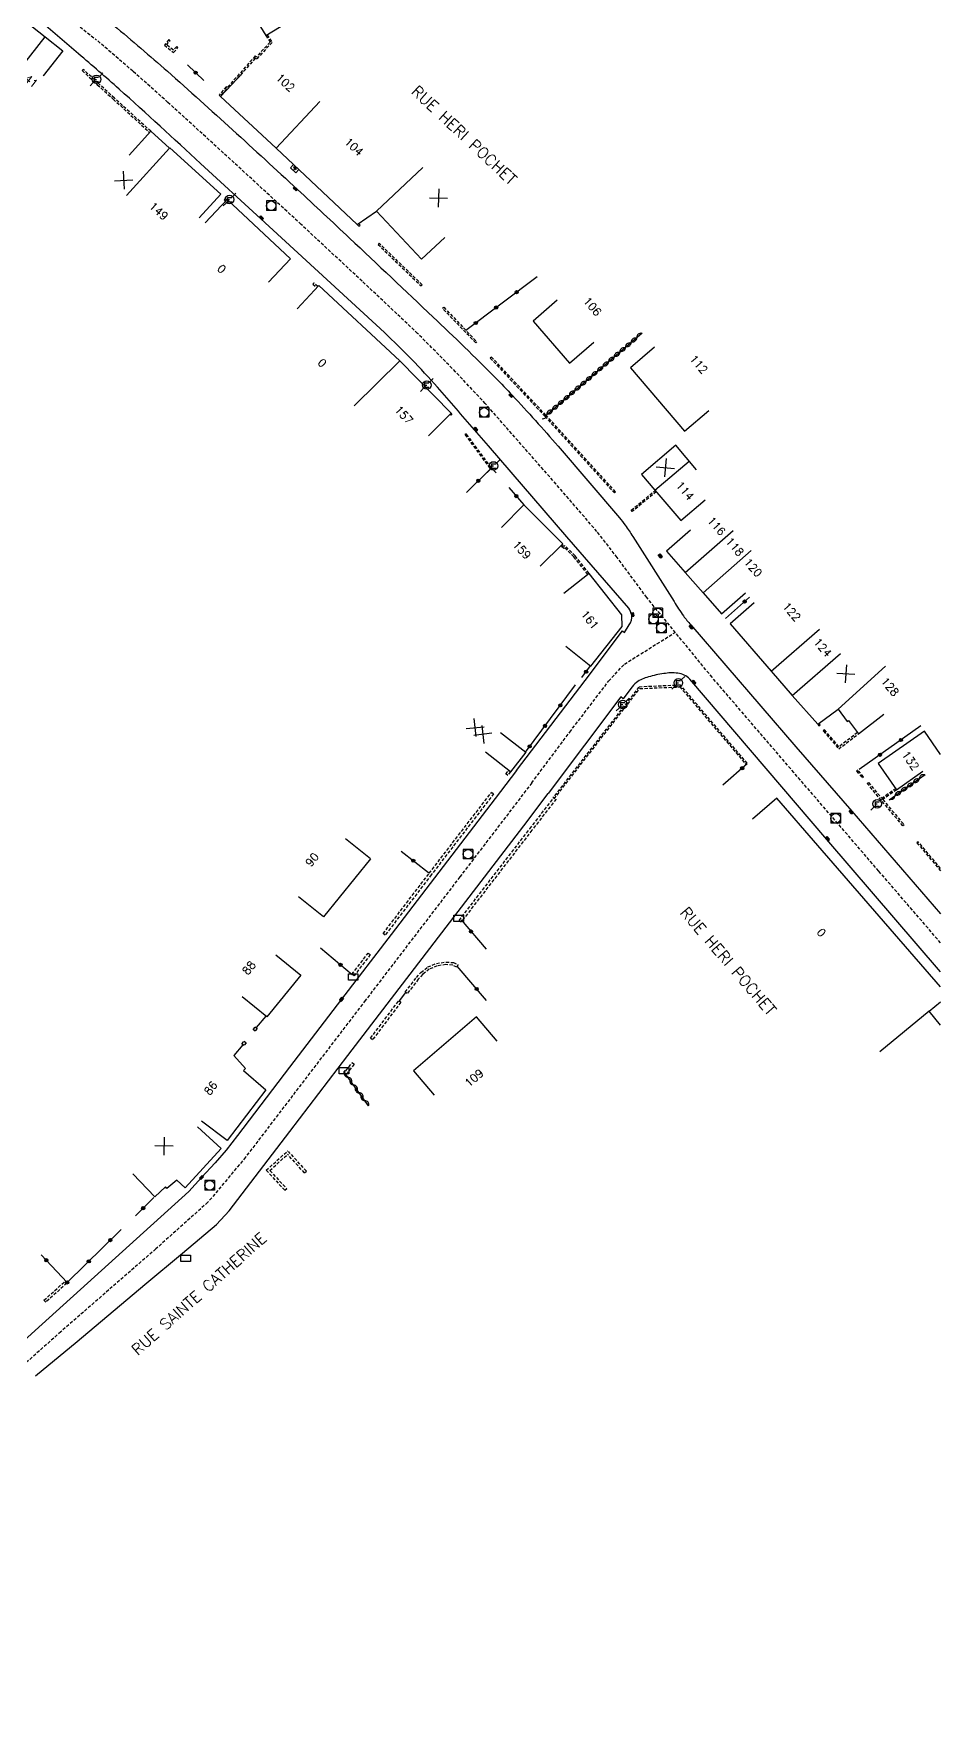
# Model space of a CAD drawing. Header units: millimetres. Extents: x 108000 to 119599, y 120002 to 124063.
# Drawn here: x 108858.2 to 109000, y 120587.1 to 120848.5 of the extents above; entities that cross this region are included whole.
import ezdxf
from ezdxf.enums import TextEntityAlignment as Align

# ---------------------------------------------------------------- set-up
doc = ezdxf.new("R2010")
doc.units = ezdxf.units.MM
doc.linetypes.add('DASHED', pattern=[0.75, 0.5, -0.25])
doc.layers.get('0').update_dxf_attribs({"linetype": 'CONTINUOUS'})
for name, color, linetype in [('W0001', 6, 'DASHED'), ('W0008', 7, 'CONTINUOUS'), ('W0100', 7, 'CONTINUOUS'), ('W0105', 7, 'CONTINUOUS'), ('W0112', 1, 'DASHED'), ('W0310', 3, 'CONTINUOUS'), ('W0322', 7, 'CONTINUOUS'), ('W0400', 7, 'CONTINUOUS'), ('W0420', 7, 'CONTINUOUS'), ('W0471', 7, 'CONTINUOUS'), ('W0989', 7, 'CONTINUOUS'), ('W0991', 7, 'CONTINUOUS'), ('W1102', 7, 'CONTINUOUS'), ('W1471', 7, 'CONTINUOUS')]:
    doc.layers.add(name, color=color, linetype=linetype)
doc.styles.get("Standard").update_dxf_attribs({"font": 'romans.shx', "width": 0.85})

# ---------------------------------------------------------------- blocks, each defined once
blk = doc.blocks.new('t322o')
at = {"color": 0, "linetype": 'Continuous'}
for radius in [0.25, 0.15]:
    blk.add_circle((0, 0), radius, dxfattribs=at)
blk = doc.blocks.new('t310o')
at = {"color": 0, "linetype": 'Continuous'}
for centre, start, end in [((-0.5, 0.38), 216.8699, 323.1304), ((0.5, -0.37), 36.8699, 143.1303)]:
    blk.add_arc(centre, 0.625, start, end, dxfattribs=at)
blk = doc.blocks.new('t991o')
at = {"color": 0, "linetype": 'Continuous'}
for p, q in [((-1, 1), (1, -1)), ((-1, -1), (1, 1))]:
    blk.add_line(p, q, dxfattribs=at)
blk = doc.blocks.new('T420')
for p, q in [((0.75, 0.75), (-0.75, 0.75)), ((-0.75, 0.75), (-0.75, -0.75)), ((0.75, 0.75), (0.75, -0.75)), ((0.75, -0.75), (-0.75, -0.75))]:
    blk.add_line(p, q)
blk.add_ellipse((0, 0), major_axis=(-0.53, 0.53), ratio=1, start_param=3.926991, end_param=10.210176)
blk = doc.blocks.new('T400')
for p, q in [((-0.15, 0.3), (0.15, 0.3)), ((-0.15, -0.25), (-0.15, 0.3)), ((-0.15, 0.15), (0.15, 0.15)), ((-0.15, 0), (0.15, 0)), ((0.15, 0.3), (0.15, -0.25)), ((-0.15, -0.15), (0.15, -0.15)), ((-0.15, -0.25), (-0.15, -0.3)), ((-0.15, -0.3), (0.15, -0.3)), ((0.15, -0.3), (0.15, -0.25))]:
    blk.add_line(p, q)
blk = doc.blocks.new('T471')
for p, q in [((-0.333334, 0.333334), (-0.333334, -0.333334)), ((-0.333334, 0.333334), (0.333334, 0.333334)), ((-0.333334, 0), (0, 0)), ((0.500001, 0.500001), (1.000002, 1.000002)), ((-0.500001, -0.500001), (-1.000002, -1.000002)), ((-0.333334, -0.333334), (0.333334, -0.333334))]:
    blk.add_line(p, q)
blk.add_ellipse((0, 0), major_axis=(0.471405, 0.471405), ratio=1, start_param=5.4977871438, end_param=11.780972451)
blk = doc.blocks.new('T1471')
at = {"color": 0, "linetype": 'Continuous', "flags": 128}
blk.add_lwpolyline([(-0.75, -0.5), (-0.75, 0.5), (0.75, 0.5), (0.75, -0.5), (-0.75, -0.5)], dxfattribs=at)

msp = doc.modelspace()

# ---------------------------------------------------------------- linework, layer by layer
at = {"layer": 'W0001', "flags": 128}
msp.add_lwpolyline([(108646.27, 121000), (108655.49, 120995.61), (108683.53, 120979.89), (108713.5, 120959.14), (108784.47, 120908.63), (108811.08, 120889.58), (108823.78, 120880.59), (108850.98, 120861.19), (108868.05, 120847.51), (108868.05, 120847.51)], dxfattribs=at)
at = {"layer": 'W0001'}
for points in [[(109000, 120706.45), (108990.33, 120717.66), (108977.07, 120733.05), (108964.29, 120747.92), (108954.09, 120760.37), (108949.47, 120766.63), (108946.29, 120770.69), (108939.92, 120778.09), (108928.85, 120790.67), (108924.21, 120795.64), (108918.28, 120801.63), (108909.6, 120809.79), (108900.07, 120818.65), (108890.14, 120827.79), (108879.26, 120837.72), (108873.78, 120842.59), (108868.05, 120847.51)], [(108936.1, 120731.41), (108942.05, 120739.35), (108948.13, 120747.31), (108950.59, 120749.98), (108958.54, 120754.94)], [(108936.1, 120731.41), (108924.87, 120716.73), (108910.1, 120697.44), (108898.74, 120682.59), (108891.38, 120672.95), (108885.5, 120665.91), (108877.35, 120658.62), (108862.52, 120645.7), (108850.56, 120635.06), (108835.57, 120621.43), (108821.1, 120608.35), (108812.83, 120600.72), (108798.7, 120586.01)]]:
    msp.add_lwpolyline(points, dxfattribs=at)
at = {"layer": 'W0008', "flags": 128}
for points in [[(108865.29, 120845.29), (108858.37, 120851.25, 0.1044)], [(108870.81, 120849.73, -0.005501), (108879.17, 120842.57, -0.0049), (108889.35, 120833.43, -0.002), (108899.5, 120824.11, -0.0016), (108907.65, 120816.51, -0.0015), (108920.69, 120804.19, -0.0087), (108930.44, 120794.71, -0.0053), (108933.09, 120791.95, -0.0082), (108940.23, 120784.03), (108949.81, 120772.85, -0.0101), (108950.73, 120771.66, -0.0162), (108951.89, 120769.92), (108958.35, 120759.74, 0.0171), (108959.82, 120757.51, 0.0198), (108960.95, 120756.11), (108977.39, 120737.08), (108986.12, 120727.01), (109000, 120710.97)], [(108933.73, 120733.35), (108944.44, 120747.44), (108950.3, 120755.16), (108950.6, 120754.93), (108951.36, 120756.09, 0.1773), (108951.74, 120757.61, 0.0895), (108951.29, 120758.71), (108941.58, 120769.88), (108929.34, 120784.08), (108927.15, 120786.57, 0.0053), (108921.37, 120793.24, 0.0246), (108913.08, 120801.77), (108893.76, 120819.54), (108884.36, 120828.19, 0.0043), (108871.62, 120839.8, 0.00631), (108865.29, 120845.29)], [(109000, 120701.91), (108982.22, 120722.59), (108960.81, 120747.64, 0.1762), (108958.93, 120748.56, 0.0751), (108956.74, 120748.49, 0.0355), (108954.35, 120747.98, 0.0928), (108952.49, 120747.12, 0.0659), (108951.59, 120746.17), (108950.39, 120744.57), (108950.05, 120744.84), (108938.7, 120729.77)]]:
    msp.add_lwpolyline(points, format="xyb", dxfattribs=at)
at = {"layer": 'W0008'}
for points in [[(108933.73, 120733.35), (108930.37, 120728.98), (108914.13, 120707.73), (108906.38, 120697.62), (108898.24, 120687), (108890.13, 120676.34), (108888.38, 120674.04), (108886.65, 120672.1), (108884.5, 120669.79), (108882.52, 120667.58), (108858.51, 120645.86), (108847.27, 120635.69)], [(108858.58, 120638.8), (108865.09, 120644.18), (108875.66, 120653.07), (108881.51, 120657.95), (108886.83, 120662.43), (108888.81, 120664.57), (108898.29, 120676.95), (108907.38, 120688.85), (108923.94, 120710.47), (108934.85, 120724.72), (108938.7, 120729.77)]]:
    msp.add_lwpolyline(points, dxfattribs=at)
at = {"layer": 'W0100'}
for p, q in [((108910.89, 120719.57), (108907, 120722.71)), ((108880.65, 120669.35), (108879.09, 120668.08)), ((108880.65, 120669.35), (108881.93, 120668.17))]:
    msp.add_line(p, q, dxfattribs=at)
for points in [[(108897.13, 120869.95), (108894.64, 120874.29), (108891.58, 120872.54), (108883.94, 120867.85), (108893.49, 120852.77), (108892.19, 120851.97), (108894.55, 120848.15), (108898.8, 120850.77)], [(108898.82, 120827.09), (108899.3, 120827.61), (108898.9, 120827.59), (108899.32, 120827.21), (108899.3, 120827.61)], [(108931.24, 120739.29), (108935.18, 120736.21), (108932.8, 120733.16), (108928.86, 120736.24)], [(108910.89, 120719.57), (108903.57, 120710.51), (108899.68, 120713.65)], [(108896.11, 120704.55), (108900, 120701.41), (108894.73, 120694.88), (108890.84, 120698.03)], [(108930.72, 120691.07), (108927.47, 120694.87), (108917.61, 120686.43), (108920.86, 120682.63)], [(108889.53, 120688.84), (108891.38, 120686.81), (108891.04, 120686.49), (108894.53, 120683.49), (108888.49, 120675.54), (108884.51, 120678.57)], [(108883.88, 120677.72), (108887.57, 120674.34), (108881.93, 120668.17)], [(108879.09, 120668.08), (108878.88, 120668.34), (108877.21, 120666.75), (108873.77, 120670.38)]]:
    msp.add_lwpolyline(points, dxfattribs=at)
at = {"layer": 'W0100', "flags": 128}
for points in [[(108842.04, 120826.54), (108838.18, 120829.72), (108843.09, 120835.69), (108846.18, 120839.35), (108848.07, 120837.87), (108852.38, 120843.38), (108850.49, 120844.85), (108854.77, 120850.31), (108856.82, 120850.53), (108860.09, 120847.96), (108862.84, 120845.78), (108859.75, 120841.86), (108859.75, 120841.86)], [(108890.9, 120842.28), (108887.49, 120838.62), (108896.17, 120830.55), (108908.85, 120818.63), (108911.83, 120820.71), (108918.87, 120813.22), (108922.51, 120816.64)], [(108884.15, 120819.7), (108887.52, 120823.4), (108879.57, 120830.64), (108879.5, 120830.55), (108876.57, 120833.2), (108873.22, 120829.49)], [(108898.89, 120828), (108898.39, 120827.48), (108899.24, 120826.7), (108899.72, 120827.21)], [(108894.99, 120809.63), (108898.41, 120813.28), (108888.51, 120822.55), (108885.09, 120818.9)], [(108919.95, 120785.66), (108923.52, 120789.17), (108915.47, 120797.34), (108902.85, 120809.13), (108899.43, 120805.47)], [(108940.09, 120806.84), (108936.31, 120803.57), (108942.01, 120796.97), (108945.79, 120800.24)], [(108955.32, 120799.48), (108951.52, 120796.23), (108959.99, 120786.34), (108963.79, 120789.59)], [(108961.87, 120780.34), (108958.64, 120784.16), (108953.28, 120779.62), (108955.34, 120777.16), (108959.4, 120772.4), (108963.21, 120775.64)], [(108937.44, 120765.25), (108940.98, 120768.79), (108934.9, 120774.87), (108931.36, 120771.34)], [(108960.91, 120770.91), (108957.15, 120767.62), (108960.07, 120764.28), (108962.88, 120761.09), (108965.74, 120757.83), (108969.5, 120761.12)], [(108941.43, 120752.76), (108945.34, 120749.66), (108950.25, 120755.84), (108950.21, 120757.68), (108945.06, 120764.14), (108941.15, 120761.03)], [(108970.89, 120759.56), (108967.11, 120756.28), (108973.53, 120748.88), (108976.83, 120745.09), (108980.81, 120740.59), (108983.98, 120742.94), (108985.41, 120741.02), (108985.59, 120741.16), (108987.18, 120739.09), (108991.14, 120742.14)], [(109000, 120735.88), (108997.5, 120739.49), (108990.27, 120734.47), (108993.14, 120730.36), (108997.24, 120733.23)], [(109000, 120699.59), (108980.81, 120721.65), (108974.4, 120729.04), (108970.62, 120725.76)], [(109000, 120693.6), (108998.21, 120695.76), (109000, 120697.23)]]:
    msp.add_lwpolyline(points, dxfattribs=at)
at = {"layer": 'W0105'}
msp.add_line((108915.43, 120697.36), (108916.44, 120698.68), dxfattribs=at)
at = {"layer": 'W0112'}
for p, q in [((108932.8, 120733.16), (108932.35, 120732.58)), ((108932.35, 120732.58), (108932.04, 120732.83)), ((108930.16, 120729.73), (108920.41, 120717.07)), ((108935.82, 120724.27), (108939.59, 120729.12)), ((108939.91, 120728.89), (108936.14, 120724.03)), ((108924.75, 120709.93), (108935.82, 120724.27)), ((108920.41, 120717.07), (108913.2, 120707.63)), ((108910.88, 120704.61), (108908.34, 120701.29)), ((108908.34, 120701.29), (108908.02, 120701.53)), ((108923.86, 120703.35), (108924.58, 120703.02)), ((108910.91, 120691.54), (108915.34, 120697.41)), ((108915.34, 120697.41), (108915.66, 120697.16)), ((108892.87, 120692.64), (108892.56, 120692.89)), ((108893.21, 120693.06), (108892.87, 120692.64)), ((108891.1, 120690.39), (108890.79, 120690.64)), ((108891.46, 120690.84), (108891.1, 120690.39)), ((108906.97, 120686.51), (108907.06, 120686.45)), ((108907.06, 120686.45), (108908.04, 120687.73)), ((108894.62, 120670.91), (108897.97, 120673.95)), ((108895.18, 120670.88), (108897.96, 120673.4)), ((108900.6, 120670.5), (108897.96, 120673.4)), ((108900.89, 120670.77), (108898.1, 120673.85)), ((108894.62, 120670.91), (108897.54, 120667.74)), ((108895.18, 120670.88), (108897.84, 120668.01)), ((108900.6, 120670.5), (108900.89, 120670.77)), ((108897.84, 120668.01), (108897.54, 120667.74)), ((108863.46, 120653.28), (108860.15, 120650.3)), ((108860.15, 120650.3), (108859.88, 120650.6))]:
    msp.add_line(p, q, dxfattribs=at)
for points in [[(108894.55, 120848.15), (108895.21, 120847.11), (108893.07, 120844.8), (108892.89, 120844.97), (108888.53, 120840.04), (108888.38, 120840.17), (108887.25, 120838.86), (108887.49, 120838.62)], [(108894.76, 120848.28), (108895.53, 120847.08), (108893.08, 120844.45), (108892.91, 120844.61), (108890, 120841.32)], [(108876.57, 120833.2), (108870.88, 120838.4), (108868.39, 120840.67), (108866.02, 120842.87), (108865.85, 120842.69), (108868.22, 120840.48), (108870.71, 120838.22), (108876.4, 120833.01)], [(108888.51, 120839.72), (108888.41, 120839.82), (108887.59, 120838.87), (108887.66, 120838.8)], [(108888.44, 120822.48), (108888.21, 120822.69), (108888.04, 120822.51), (108888.27, 120822.3)], [(108908.85, 120818.63), (108909.11, 120818.38), (108909.29, 120818.56), (108909.06, 120818.78)], [(108902.69, 120808.96), (108902.05, 120809.53), (108901.88, 120809.35), (108902.52, 120808.78)], [(108923.52, 120789.17), (108923.63, 120789.05), (108923.45, 120788.87), (108923.34, 120788.99)], [(108955.56, 120776.91), (108951.82, 120773.8), (108951.66, 120774), (108955.39, 120777.1)], [(108944.87, 120763.99), (108942.69, 120766.72), (108941.25, 120768.16), (108941.11, 120768.02), (108940.66, 120768.47)], [(108945.06, 120764.14), (108942.88, 120766.88), (108941.26, 120768.51), (108941.11, 120768.37), (108940.84, 120768.65)], [(108939.61, 120728.93), (108952.99, 120746.15), (108959.26, 120746.42), (108969.6, 120734.31), (108969.79, 120734.48), (108959.37, 120746.68), (108952.86, 120746.4), (108939.43, 120729.11)], [(108980.81, 120740.59), (108980.97, 120740.36), (108981.18, 120740.51), (108981.01, 120740.74)], [(108987.02, 120739.29), (108984.12, 120737.07), (108981.87, 120739.71), (108981.68, 120739.54), (108984.08, 120736.73), (108987.18, 120739.09)], [(108932.04, 120732.83), (108932.49, 120733.4), (108932.8, 120733.16)], [(108993.14, 120730.36), (108990.96, 120728.84), (108994.31, 120724.87), (108994.12, 120724.71), (108990.75, 120728.69), (108988.53, 120731.34), (108988.72, 120731.5), (108990.8, 120729.03), (108992.99, 120730.57)], [(108920.09, 120717.31), (108929.84, 120729.97), (108930.16, 120729.73)], [(108936.14, 120724.03), (108925.07, 120709.69), (108924.75, 120709.93)], [(109000, 120718.06), (108996.5, 120722.24), (108996.31, 120722.08), (109000, 120717.67)], [(108913.2, 120707.63), (108912.88, 120707.88), (108920.09, 120717.31)], [(108908.02, 120701.53), (108910.56, 120704.85), (108910.88, 120704.61)], [(108916.35, 120698.75), (108918.08, 120701.03), (108918.8, 120701.81), (108919.88, 120702.68), (108921.21, 120703.23), (108922.7, 120703.44), (108923.86, 120703.35)], [(108924.58, 120703.02), (108924.41, 120702.66), (108923.76, 120702.96), (108922.71, 120703.04), (108921.32, 120702.84), (108920.09, 120702.33), (108919.08, 120701.52), (108918.38, 120700.77)], [(108918.38, 120700.77), (108916.66, 120698.5), (108916.35, 120698.75)], [(108915.66, 120697.16), (108911.23, 120691.3), (108910.91, 120691.54)], [(108890.79, 120690.64), (108891.15, 120691.09), (108891.46, 120690.84)], [(108892.56, 120692.89), (108892.9, 120693.31), (108893.21, 120693.06)], [(108907.14, 120685.9), (108906.73, 120686.19), (108906.97, 120686.51)], [(108908.04, 120687.73), (108908.35, 120687.49), (108907.14, 120685.9)], [(108859.88, 120650.6), (108863.19, 120653.58), (108863.46, 120653.28)]]:
    msp.add_lwpolyline(points, dxfattribs=at)
for points in [[(108879.39, 120847.52), (108878.7, 120846.66), (108880.13, 120845.51), (108880.82, 120846.27), (108880.63, 120846.44), (108880.1, 120845.86), (108879.05, 120846.7), (108879.58, 120847.36)], [(108918.99, 120809.23), (108912.26, 120815.71), (108912.09, 120815.53), (108918.82, 120809.05)], [(108922.35, 120805.72), (108927.55, 120800.32), (108927.37, 120800.15), (108922.17, 120805.55)], [(108949.2, 120776.88), (108938.33, 120788.86), (108929.81, 120797.94), (108929.63, 120797.77), (108938.15, 120788.69), (108949.02, 120776.71)], [(108929.8, 120780.66), (108925.87, 120785.97), (108925.67, 120785.82), (108929.6, 120780.51)], [(108987.98, 120732.35), (108987.08, 120733.44), (108986.88, 120733.28), (108987.78, 120732.2)]]:
    msp.add_lwpolyline(points, close=True, dxfattribs=at)
at = {"layer": 'W0310'}
msp.add_line((108910.61, 120680.98), (108906.86, 120686.19), dxfattribs=at)
for points in [[(108938.34, 120788.85), (108953.39, 120801.73)], [(108991.95, 120728.79), (108997.59, 120732.73)]]:
    msp.add_lwpolyline(points, dxfattribs=at)
at = {"layer": 'W0322'}
for p, q in [((108915.72, 120720.74), (108919.97, 120717.44)), ((108925.07, 120710.01), (108928.99, 120705.43)), ((108908.03, 120701.46), (108903.11, 120705.62)), ((108929.05, 120697.41), (108924.47, 120702.81)), ((108894.57, 120694.99), (108893.04, 120693.21)), ((108890.96, 120690.5), (108889.53, 120688.84)), ((108877.07, 120666.68), (108874.19, 120663.81))]:
    msp.add_line(p, q, dxfattribs=at)
at = {"layer": 'W0322', "flags": 128}
for points in [[(108882.29, 120843.58), (108884.86, 120841.16)], [(108936.94, 120810.49), (108925.83, 120802.11)], [(108943.95, 120747.87), (108945.28, 120749.71)], [(108935.12, 120736.23), (108942.97, 120746.74)], [(108996.93, 120740.31), (108987.27, 120733.53)]]:
    msp.add_lwpolyline(points, dxfattribs=at)
at = {"layer": 'W0322'}
for points in [[(108925.92, 120776.78), (108929.8, 120780.66), (108930.55, 120779.83)], [(108932.51, 120777.58), (108934.9, 120774.87)], [(108966.38, 120757.1), (108970.13, 120760.42)], [(108969.8, 120734.39), (108965.99, 120731.09)], [(108871.96, 120661.68), (108863.52, 120653.37), (108859.44, 120657.72)]]:
    msp.add_lwpolyline(points, dxfattribs=at)
at = {"layer": 'W1102'}
for p, q in [((108853.9, 120840.1), (108860.09, 120847.96)), ((108896.17, 120830.55), (108902.98, 120837.88)), ((108879.5, 120830.55), (108872.77, 120823.16)), ((108911.83, 120820.71), (108919.11, 120827.56)), ((108915.47, 120797.34), (108908.34, 120790.33)), ((108955.34, 120777.16), (108960.73, 120781.69)), ((108960.07, 120764.28), (108967.59, 120770.87)), ((108962.88, 120761.09), (108970.38, 120767.71)), ((108973.53, 120748.88), (108981.09, 120755.43)), ((108976.83, 120745.09), (108984.37, 120751.66)), ((108983.98, 120742.94), (108991.4, 120749.64)), ((108998.21, 120695.76), (108990.49, 120689.41))]:
    msp.add_line(p, q, dxfattribs=at)

# ---------------------------------------------------------------- block references
at = {"layer": 'W0310'}
for p, rotation in [((108951.64, 120800.23), 40.55522640423637), ((108952.52, 120800.98), 40.55522640423637), ((108949.01, 120797.98), 40.55522640423637), ((108949.88, 120798.73), 40.55522640423637), ((108950.76, 120799.48), 40.55522640423637), ((108945.5, 120794.97), 40.55522640423637), ((108946.37, 120795.73), 40.55522640423637), ((108947.25, 120796.48), 40.55522640423637), ((108948.13, 120797.23), 40.55522640423637), ((108942.86, 120792.72), 40.55522640423637), ((108943.74, 120793.47), 40.55522640423637), ((108944.62, 120794.22), 40.55522640423637), ((108939.35, 120789.72), 40.55522640423637), ((108940.23, 120790.47), 40.55522640423637), ((108941.11, 120791.22), 40.55522640423637), ((108941.99, 120791.97), 40.55522640423637), ((108938.48, 120788.97), 40.55522640423637), ((108996.68, 120732.1), 34.96025750658616), ((108993.84, 120730.11), 34.96025750658616), ((108994.79, 120730.77), 34.96025750658616), ((108995.74, 120731.43), 34.96025750658616), ((108992.9, 120729.45), 34.96025750658616), ((108907.4, 120685.45), 125.7577326697935), ((108908.28, 120684.23), 125.7577326697935), ((108909.15, 120683.01), 125.7577326697935), ((108910.03, 120681.79), 125.7577326697935)]:
    msp.add_blockref('t310o', p, dxfattribs=dict(at, rotation=rotation))
at = {"layer": 'W0322'}
for p, rotation in [((108883.58, 120842.37), 316.6368392650376), ((108933.75, 120808.08), 217.0277811347226), ((108927.36, 120803.26), 217.0277811347226), ((108930.55, 120805.67), 217.0277811347226), ((108927.76, 120778.62), 44.96794905735457), ((108933.7, 120776.22), 131.4610517710598), ((108969.38, 120759.75), 41.55568202496566), ((108944.61, 120748.79), 53.97727170073176), ((108940.58, 120743.54), 53.24334118419325), ((108938.19, 120740.33), 53.24334118419325), ((108993.81, 120738.12), 215.0538956182281), ((108935.79, 120737.13), 53.24334118419325), ((108990.54, 120735.82), 215.0538956182281), ((108969.01, 120733.71), 220.9800691240438), ((108917.6, 120719.28), 322.1485336605581), ((108926.62, 120708.21), 310.5467446158365), ((108906.22, 120702.99), 139.7506064774674), ((108927.51, 120699.22), 130.2766546596971), ((108875.39, 120665), 224.9800021324275), ((108870.26, 120660.01), 224.5483445125355), ((108860.25, 120656.86), 133.1308085881609), ((108866.88, 120656.68), 224.5483445125355), ((108863.5, 120653.39), 133.1308085881609)]:
    msp.add_blockref('t322o', p, dxfattribs=dict(at, rotation=rotation))
at = {"layer": 'W0400'}
for p, rotation in [((108899.17, 120824.21), 47.17599787598466), ((108893.87, 120819.67), 47.17599787619265), ((108932.86, 120791.94), 42.85269284101624), ((108927.34, 120786.66), 42.8526928412303), ((108956.19, 120766.88), 41.1856820816738), ((108951.88, 120757.72), 11.66817484720178), ((108961.03, 120755.77), 41.5393086580868), ((108961.44, 120747.14), 41.34360166853998), ((108986.01, 120726.9), 40.87037590138046), ((108982.31, 120722.71), 40.87037590139957), ((108906.38, 120697.62), 322.5222473144531), ((108884.5, 120669.79), 317.0244598388671)]:
    msp.add_blockref('T400', p, dxfattribs=dict(at, rotation=rotation))
at = {"layer": 'W0420'}
for p in [(108895.39, 120821.57), (108928.68, 120789.29), (108955.14, 120757.01), (108955.8, 120757.99), (108956.37, 120755.63), (108983.62, 120725.88), (108926.16, 120720.29), (108885.77, 120668.56)]:
    msp.add_blockref('T420', p, dxfattribs=at)
at = {"layer": 'W0471'}
for p in [(108868.09, 120841.32), (108888.89, 120822.54), (108919.7, 120793.57), (108930.15, 120780.93), (108959.02, 120747.06), (108950.33, 120743.66), (108990.09, 120728.14)]:
    msp.add_blockref('T471', p, dxfattribs=at)
at = {"layer": 'W0991'}
for p, rotation in [((108872.34, 120825.56), 317.9592237451751), ((108921.54, 120822.79), 313.2500918091746), ((108956.99, 120780.66), 310.0542027115031), ((108985.19, 120748.47), 311.4716606600392), ((108927.28, 120740.05), 51.13122929280425), ((108928.47, 120739), 232.0171784695852), ((108878.64, 120674.69), 223.4901422741694)]:
    msp.add_blockref('t991o', p, dxfattribs=dict(at, rotation=rotation))
at = {"layer": 'W1471'}
for p in [(108924.7, 120710.27), (108908.2, 120701.11), (108906.77, 120686.49), (108882.02, 120657.16)]:
    msp.add_blockref('T1471', p, dxfattribs=at)

# ---------------------------------------------------------------- texts
at = {"layer": 'W0989'}
for s, rotation, p in [('RUE HERI POCHET', 316.8919, (108925.55, 120832.59)), ('RUE HERI POCHET', 310.7408, (108966.82, 120703.57)), ('RUE SAINTE CATHERINE', 41.825, (108884.11, 120651.63))]:
    msp.add_text(s, height=1.75, rotation=rotation, dxfattribs=at).set_placement(p, align=Align.MIDDLE)
at = {"layer": 'W0991'}
for s, rotation, p in [('141', 321.7361, (108857.45, 120841.38)), ('102', 317.0791, (108897.62, 120840.81)), ('104', 316.7864, (108908.33, 120830.79)), ('149', 317.6416, (108877.82, 120820.74)), ('0', 316.8601, (108887.65, 120811.71)), ('106', 310.8205, (108945.59, 120805.83)), ('0', 316.974, (108903.36, 120797.02)), ('112', 310.5552, (108962.21, 120796.81)), ('157', 312.8233, (108916.15, 120788.89)), ('114', 310.4155, (108960.07, 120777.05)), ('116', 311.1857, (108965, 120771.55)), ('118', 311.4196, (108967.85, 120768.31)), ('159', 313.13, (108934.58, 120767.82)), ('120', 311.2067, (108970.71, 120765.06)), ('122', 310.9368, (108976.74, 120758.15)), ('161', 308.5239, (108945.2, 120756.9)), ('124', 311.0465, (108981.59, 120752.57)), ('128', 309.7397, (108992.11, 120746.45)), ('132', 304.9603, (108995.32, 120734.92)), ('90', 51.0476, (108901.79, 120719.44)), ('0', 311.0019, (108981.38, 120708.05)), ('88', 51.0792, (108891.92, 120702.55)), ('109', 40.5374, (108927.09, 120685.33)), ('86', 52.7795, (108885.94, 120683.75))]:
    msp.add_text(s, height=1.25, rotation=rotation, dxfattribs=at).set_placement(p, align=Align.MIDDLE)

doc.saveas('drawing.dxf')
